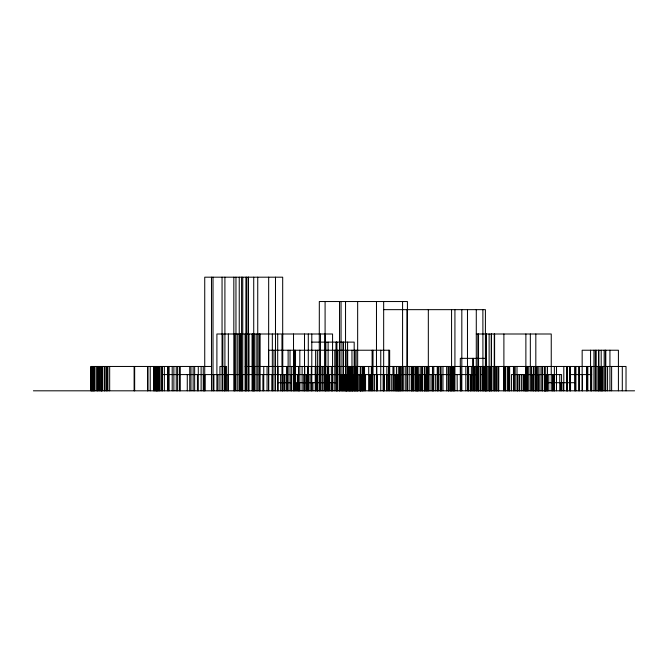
<?xml version="1.0" encoding="UTF-8"?>
<svg xmlns="http://www.w3.org/2000/svg" width="668" height="668" viewBox="0 0 668 668"><rect width="100%" height="100%" fill="white"/><g stroke="black" fill="none" stroke-linecap="round" stroke-linejoin="round"><path stroke-width="1" d="M383.666 309.651L485.411 309.651L485.411 390.813M476.284 334L551.25 334L551.25 390.813M311.789 342.116L354.182 342.116L354.182 390.813L354.098 374.581M211.489 366.465L91.065 366.465L91.065 390.813M245.098 366.465L626.025 366.465L626.025 390.813M162.458 374.581L476.418 374.581M480.985 374.581L485.344 374.581M570.238 374.581L591.698 374.581M277.704 382.697L291.19 382.697M546.315 382.697L574.747 382.697M33.4 390.813L634.6 390.813M622.3 366.465L622.3 390.813M618.418 390.813L618.418 350.232L582.162 350.232L582.162 390.813M611.621 366.465L611.621 390.813M609.926 350.232L609.926 390.813M607.563 366.465L607.563 390.813M605.793 350.232L605.793 390.813M605.392 350.232L605.392 390.813M604.164 350.232L604.164 390.813M602.82 366.465L602.82 390.813M602.294 366.465L602.294 390.813M601.609 366.465L601.609 390.813M601.2 350.232L601.2 390.813M600.699 366.465L600.699 390.813M599.889 366.465L599.889 390.813M598.904 350.232L598.904 390.813M598.52 350.232L598.52 390.813M597.943 366.465L597.943 390.813M596.198 350.232L596.198 390.813M595.297 350.232L595.297 390.813M593.944 350.232L593.944 390.813M591.698 366.465L591.698 390.813M591.481 366.465L591.481 390.813M590.554 350.232L590.554 390.813M587.807 366.465L587.807 390.813M586.938 366.465L586.938 390.813M586.654 366.465L586.654 390.813M582.387 374.581L582.387 390.813M579.315 366.465L579.315 390.813M578.78 366.465L578.78 390.813M575.925 366.465L575.925 390.813M575.373 366.465L575.373 390.813M574.747 366.465L574.747 390.813M570.539 382.697L570.539 390.813M570.163 366.465L570.238 390.813M569.804 366.465L569.804 390.813M567.483 366.465L567.483 390.813M567.357 382.697L567.357 390.813M566.865 366.465L566.865 390.813M566.564 366.465L566.564 390.813M563.8 366.465L563.8 390.813M563.141 382.697L563.141 390.813M561.571 390.813L561.571 374.581L511.438 374.581L511.438 390.813M560.744 382.697L560.744 390.813M559.751 374.581L559.751 390.813M556.511 366.465L556.511 390.813M554.549 374.581L554.549 390.813M554.365 366.465L554.365 390.813M553.129 374.581L553.129 390.813M548.77 374.581L548.77 390.813M547.518 366.465L547.518 390.813M547.334 374.581L547.334 390.813M546.315 374.581L546.315 390.813M546.157 374.581L546.157 390.813M545.706 366.465L545.706 390.813M545.581 374.581L545.581 390.813M545.155 374.581L545.155 390.813M544.879 374.581L544.879 390.813M544.478 366.465L544.478 390.813M544.353 366.465L544.353 390.813M542.441 366.465L542.441 390.813M542.366 366.465L542.366 390.813M541.013 366.465L541.013 390.813M538.926 366.465L538.926 390.813M538.8 374.581L538.8 390.813M538.475 374.581L538.475 390.813M537.631 366.465L537.631 390.813M536.237 366.465L536.237 390.813M535.82 334L535.82 390.813M535.694 366.465L535.694 390.813M535.068 366.465L535.068 390.813M533.598 366.465L533.598 390.813M533.34 366.465L533.34 390.813M532.747 374.581L532.747 390.813M531.519 366.465L531.519 390.813M530.334 334L530.334 390.813M528.755 366.465L528.755 390.813M527.536 366.465L527.536 390.813M527.244 366.465L527.244 390.813M526.676 366.465L526.676 390.813M526.117 366.465L526.117 390.813M525.875 334L525.875 390.813M525.699 366.465L525.699 390.813M524.889 374.581L524.889 390.813M524.046 374.581L524.046 390.813M523.194 374.581L523.194 390.813M521.599 374.581L521.599 390.813M519.729 374.581L519.729 390.813M519.236 374.581L519.236 390.813M517.733 374.581L517.733 390.813M517.516 374.581L517.516 390.813M517.015 366.465L517.015 390.813M515.17 366.465L515.17 390.813M514.118 366.465L514.118 390.813M513.458 366.465L513.458 390.813M509.634 366.465L509.634 390.813M509.45 366.465L509.45 390.813M508.106 366.465L508.106 390.813M507.947 366.465L507.947 390.813M505.718 366.465L505.718 390.813M505.242 366.465L505.242 390.813M504.031 366.465L504.031 390.813M503.889 334L503.889 390.813M498.052 366.465L498.052 390.813M496.725 366.465L496.725 390.813M496.474 366.465L496.474 390.813M495.289 366.465L495.289 390.813M494.596 334L494.596 390.813M494.27 334L494.27 390.813M493.109 366.465L493.109 390.813M491.389 334L491.389 390.813M491.331 334L491.331 390.813M490.788 366.465L490.788 390.813M490.036 366.465L490.036 390.813M489.644 366.465L489.644 390.813M489.31 366.465L489.31 390.813M489.126 334L489.126 390.813M487.782 366.465L487.782 390.813M486.337 334L486.337 390.813M486.087 334L486.087 390.813M485.92 390.813L485.92 358.349L460.302 358.349L460.302 390.813M485.344 366.465L485.344 390.813M484.242 366.465L484.242 390.813M483.69 366.465L483.69 390.813M482.88 309.651L482.964 390.813M482.822 366.465L482.822 390.813M480.985 366.465L480.985 390.813M480.384 366.465L480.384 390.813M478.822 366.465L478.822 390.813M478.522 334L478.522 390.813M478.096 366.465L478.096 390.813M477.854 334L477.854 390.813M476.418 366.465L476.418 390.813M476.284 309.651L476.284 390.813M474.814 366.465L474.814 390.813M474.739 366.465L474.739 390.813M473.278 358.349L473.278 390.813M472.835 358.349L472.835 390.813M471.366 366.465L471.366 390.813M470.648 374.581L470.648 390.813M470.33 374.581L470.33 390.813M468.635 366.465L468.635 390.813M468.41 366.465L468.41 390.813M467.475 309.651L467.475 390.813M465.821 366.465L465.821 390.813M461.822 309.651L461.822 390.813M461.279 374.581L461.279 390.813M460.644 366.465L460.644 390.813M457.137 374.581L457.229 390.813M454.933 309.651L454.916 390.813M454.399 366.465L454.399 390.813M453.564 366.465L453.564 390.813M453.447 374.581L453.447 390.813M452.537 366.465L452.537 390.813M451.768 366.465L451.768 390.813M451.568 309.651L451.568 390.813M450.867 374.581L450.867 390.813M450.249 366.465L450.249 390.813M450.115 366.465L450.04 390.813M448.612 366.465L448.612 390.813M448.437 366.465L448.437 390.813M448.144 366.465L448.144 390.813M446.625 366.465L446.625 390.813M442.959 366.465L442.959 390.813M441.59 374.581L441.59 390.813M441.08 366.465L441.08 390.813M440.655 374.581L440.655 390.813M440.229 366.465L440.229 390.813M438.634 366.465L438.634 390.813M437.607 366.465L437.607 390.813M437.256 366.465L437.256 390.813M435.653 374.581L435.653 390.813M433.749 366.465L433.749 390.813M433.273 374.581L433.273 390.813M432.63 366.465L432.63 390.813M432.463 366.465L432.463 390.813M431.044 374.581L431.044 390.813M429.065 366.465L429.065 390.813M428.33 309.651L428.33 390.813M428.021 374.581L428.021 390.813M427.57 366.465L427.57 390.813M426.952 366.465L426.952 390.813M426.693 366.465L426.693 390.813M426.075 374.581L426.075 390.813M425.758 374.581L425.758 390.813M424.982 366.465L424.982 390.813M424.556 374.581L424.556 390.813M424.355 366.465L424.314 390.813M422.318 374.581L422.376 390.813M422.067 366.465L422.067 390.813M422.026 366.465L422.026 390.813M420.523 374.581L420.523 390.813M420.18 366.465L420.18 390.813M419.045 374.581L419.045 390.813M418.285 366.465L418.377 390.813M417.659 374.581L417.659 390.813M417.475 366.465L417.567 390.813M416.966 374.581L416.966 390.813M416.865 366.465L416.865 390.813M416.206 366.465L416.206 390.813M415.822 366.465L415.822 390.813M415.087 366.465L415.087 390.813M413.651 366.465L413.651 390.813M413.325 366.465L413.325 390.813M412.214 390.813L412.214 366.465L412.031 390.813M411.805 366.465L411.805 390.813M411.246 366.465L411.246 390.813M409.2 366.465L409.167 390.813M407.422 390.813L407.422 301.535L319.321 301.535L319.254 390.813M407.004 309.651L406.879 390.813M405.226 366.465L405.226 390.813M403.205 366.465L403.205 390.813M402.579 301.535L402.579 390.813M401.326 366.465L401.326 390.813M400.466 374.581L400.466 390.813M400.207 366.465L400.207 390.813M399.589 366.465L399.589 390.813M399.005 374.581L399.005 390.813M398.303 366.465L398.303 390.813M398.186 374.581L398.186 390.813M397.577 374.581L397.577 390.813M396.976 374.581L396.976 390.813M396.441 366.465L396.441 390.813L396.425 374.581M395.823 374.581L395.823 390.813M395.072 374.581L395.072 390.813M393.978 366.465L393.978 390.813M392.959 366.465L392.959 390.813M391.289 374.581L391.289 390.813M389.661 390.813L389.661 350.232L268.628 350.232L268.619 390.813L268.678 277.187M388.809 350.232L388.809 390.813L388.759 366.465M387.014 374.581L387.014 390.813M386.847 366.465L386.847 390.813M384.334 374.581L384.334 390.813M383.666 301.535L383.666 390.813M383.39 366.465L383.39 390.813M383.232 374.581L383.232 390.813M380.752 350.232L380.752 390.813M377.236 374.581L377.236 390.813M376.819 366.465L376.819 390.813M376.476 301.535L376.476 390.813M374.573 374.581L374.573 390.813M373.003 350.232L373.003 390.813M372.109 350.232L372.109 390.813M371.366 366.465L371.366 390.813M370.481 374.581L370.481 390.813M369.421 374.581L369.421 390.813M368.719 366.465L368.719 390.813M365.555 374.581L365.555 390.813M364.544 366.465L364.544 390.813M363.668 366.465L363.668 390.813M362.891 366.465L362.891 390.813M362.332 366.465L362.332 390.813M362.098 374.581L362.098 390.813M361.513 374.581L361.513 390.813M360.762 366.465L360.762 390.813M360.478 366.465L360.478 390.813M360.303 366.465L360.303 390.813M360.194 374.581L360.194 390.813M358.883 374.581L358.883 390.813M357.656 301.535L357.656 390.813M357.489 374.581L357.489 390.813M357.146 366.465L357.146 390.813M356.595 374.581L356.595 390.813M356.119 350.232L356.094 390.813M355.535 366.465L355.535 390.813M355.034 366.465L355.05 390.813M354.817 350.232L354.817 390.813M353.99 366.465L353.99 390.813M352.888 374.581L352.888 390.813M352.779 374.581L352.779 390.813M352.671 374.581L352.671 390.813M352.044 366.465L352.044 390.813L351.952 350.232M351.51 366.465L351.51 390.813M351.042 374.581L351.042 390.813M350.683 366.465L350.717 390.813M350.441 374.581L350.5 390.813M349.731 366.465L349.731 390.813M349.648 366.465L349.648 390.813M349.498 374.581L349.498 390.813M348.521 366.465L348.529 390.813M348.304 366.465L348.304 390.813M347.594 350.232L347.594 390.813L347.585 342.116M346.917 374.581L346.917 390.813M346.884 374.581L346.884 390.813M346.592 374.581L346.592 390.813M346.124 350.232L346.124 390.813M346.049 374.581L346.049 390.813M345.54 301.535L345.54 390.813M345.03 374.581L345.03 390.813M344.68 374.581L344.68 390.813L344.554 374.581M343.527 342.116L343.527 390.813M342.993 342.116L342.993 390.813M342.4 374.581L342.4 390.813M341.824 374.581L341.824 390.813M341.047 301.535L341.047 390.813M339.912 374.581L339.912 390.813M339.728 366.465L339.728 390.813M339.528 301.535L339.528 390.813L339.478 374.581M337.908 350.232L337.908 390.813M337.173 390.813L337.173 382.697L296.367 382.697L296.367 390.813M336.906 342.116L336.906 390.813M336.33 342.116L336.363 390.813M336.171 342.116L336.171 390.813M334.793 350.232L334.793 390.813M332.781 374.581L332.781 390.813M332.564 390.813L332.564 334L282.581 334L282.581 390.813M331.353 366.465L331.353 390.813M331.228 382.697L331.228 390.813M329.516 374.581L329.516 390.813M328.673 366.465L328.673 390.813M328.113 342.116L328.113 390.813M327.604 366.465L327.604 390.813M326.543 374.581L326.543 390.813M325.85 342.116L325.825 390.813M325.241 366.465L325.241 390.813M325.091 301.535L325.091 390.813M325.007 334L325.007 390.813M323.078 366.465L323.078 390.813M321.976 366.465L321.976 390.813M320.465 334L320.465 390.813M319.446 366.465L319.446 390.813M317.567 366.465L317.634 390.813M317.358 350.232L317.358 390.813M317.116 366.465L317.116 390.813M316.933 374.581L316.933 390.813M315.622 350.232L315.622 390.813M315.246 366.465L315.246 390.813M312.908 382.697L312.908 390.813M311.789 334L311.789 390.813M311.33 366.465L311.33 390.813M309.985 374.581L309.985 390.813M308.307 334L308.282 390.813M307.965 374.581L307.965 390.813M307.706 366.465L307.706 390.813M306.704 374.581L306.762 390.813M306.011 374.581L306.011 390.813M304.733 366.465L304.733 390.813M304.508 334L304.508 390.813M303.74 374.581L303.74 390.813M302.111 366.465L302.111 390.813M299.815 350.232L299.815 390.813M299.598 382.697L299.598 390.813M298.512 366.465L298.512 390.813M298.295 374.581L298.295 390.813M297.402 374.581L297.402 390.813M295.515 350.232L295.515 390.813M294.379 350.232L294.379 390.813M293.953 350.232L293.953 390.813M293.519 334L293.519 390.813M291.716 366.465L291.716 390.813M291.19 374.581L291.19 390.813M290.021 350.232L290.021 390.813M288.125 350.232L288.125 390.813M287.14 366.465L287.14 390.813M286.914 366.465L286.914 390.813M284.927 374.581L284.927 390.813M284.009 374.581L284.009 390.813M282.689 390.813L282.689 277.187L204.734 277.187L204.734 390.813M281.979 390.813L281.979 334L216.9 334L216.9 390.813M280.61 374.581L280.61 390.813M278.03 366.465L278.03 390.813M277.704 334L277.704 390.813M275.483 277.187L275.483 390.813M273.972 350.232L273.972 390.813M272.335 334L272.335 390.813M272.001 374.581L272.001 390.813M267.058 366.465L267.058 390.813M263.743 366.465L263.743 390.813M262.908 374.581L262.908 390.813M260.119 334L260.119 390.813M259.409 334L259.409 390.813M259.167 334L259.167 390.813M257.739 277.187L257.739 390.813M256.153 334L256.153 390.813M254.642 366.465L254.642 390.813M254.132 334L254.132 390.813M253.723 277.187L253.723 390.813M253.448 366.465L253.448 390.813M252.404 334L252.404 390.813M252.162 334L252.162 390.813M248.997 334L248.997 390.813M248.371 277.187L248.371 390.813M248.22 277.187L248.087 390.813M246.5 277.187L246.417 390.813M245.949 277.187L245.949 390.813M245.69 334L245.69 390.813M245.098 334L245.098 390.813M242.751 277.187L242.751 390.813M242.225 374.581L242.225 390.813M241.582 277.187L241.582 390.813M241.098 334L241.098 390.813M240.33 334L240.33 390.813M239.637 334L239.637 390.813M239.244 277.187L239.244 390.813M237.741 334L237.741 390.813M235.963 277.187L235.963 390.813M234.819 334L234.819 390.813M234.693 374.581L234.693 390.813M233.825 277.187L233.825 390.813M228.356 334L228.356 390.813M227.93 374.581L227.93 390.813M226.577 390.813L226.577 366.465L219.931 366.465L219.931 390.813M225.066 366.465L225.066 390.813M224.907 277.187L224.907 390.813M224.523 366.465L224.523 390.813M222.836 334L222.836 390.813M222.052 277.187L222.052 390.813M217.985 374.581L217.985 390.813M213.885 374.581L213.885 390.813M213.017 277.187L213.017 390.813M211.489 277.187L211.489 390.813M204.992 374.581L204.992 390.813M203.924 374.581L203.924 390.813M203.264 366.465L203.264 390.813M201.118 366.465L201.118 390.813M198.287 366.465L198.287 390.813M197.427 374.581L197.427 390.813M194.647 366.465L194.647 390.813M193.136 366.465L193.136 390.813M190.981 366.465L190.981 390.813M189.729 366.465L189.729 390.813M187.274 374.581L187.274 390.813M180.26 366.465L180.26 390.813M179.433 366.465L179.433 390.813M177.596 366.465L177.596 390.813M176.252 366.465L176.252 390.813M173.88 366.465L173.88 390.813M172.202 366.465L172.202 390.813M169.104 366.465L169.104 390.813M168.252 366.465L168.252 390.813M167.701 366.465L167.701 390.813M164.353 366.465L164.353 390.813M162.458 366.465L162.458 390.813M162.023 366.465L162.023 390.813M160.938 366.465L160.938 390.813M159.368 366.465L159.368 390.813M159.042 366.465L159.042 390.813M158.5 366.465L158.583 390.813M157.681 366.465L157.681 390.813M157.164 366.465L157.164 390.813M156.947 366.465L156.947 390.813M156.763 366.465L156.763 390.813M156.421 366.465L156.421 390.813M155.343 366.465L155.343 390.813M154.959 366.465L154.959 390.813M154.166 366.465L154.166 390.813M153.724 366.465L153.724 390.813M150.216 366.465L150.216 390.813M147.937 366.465L147.937 390.813M147.595 366.465L147.595 390.813M134.66 366.465L134.66 390.813M134.118 366.465L134.118 390.813M109.669 366.465L109.669 390.813M107.89 366.465L107.89 390.813M106.905 366.465L106.905 390.813M106.17 366.465L106.17 390.813M104.784 366.465L104.784 390.813M104.375 366.465L104.375 390.813M102.621 366.465L102.621 390.813M101.653 366.465L101.653 390.813M101.511 366.465L101.511 390.813M101.285 366.465L101.285 390.813M100.751 366.465L100.751 390.813M99.281 366.465L99.281 390.813M98.806 366.465L98.806 390.813M97.603 366.465L97.603 390.813M97.236 366.465L97.236 390.813M96.092 366.465L96.092 390.813M94.58 366.465L94.58 390.813M94.13 366.465L94.13 390.813M93.353 366.465L93.353 390.813M93.244 366.465L93.244 390.813M92.426 366.465L92.426 390.813M92.293 366.465L92.293 390.813M91.291 366.465L91.291 390.813M91.149 366.465L91.149 390.813M552.887 390.813L552.887 374.581L552.845 390.813M498.637 390.813L498.637 366.465L498.579 390.813"/></g></svg>
